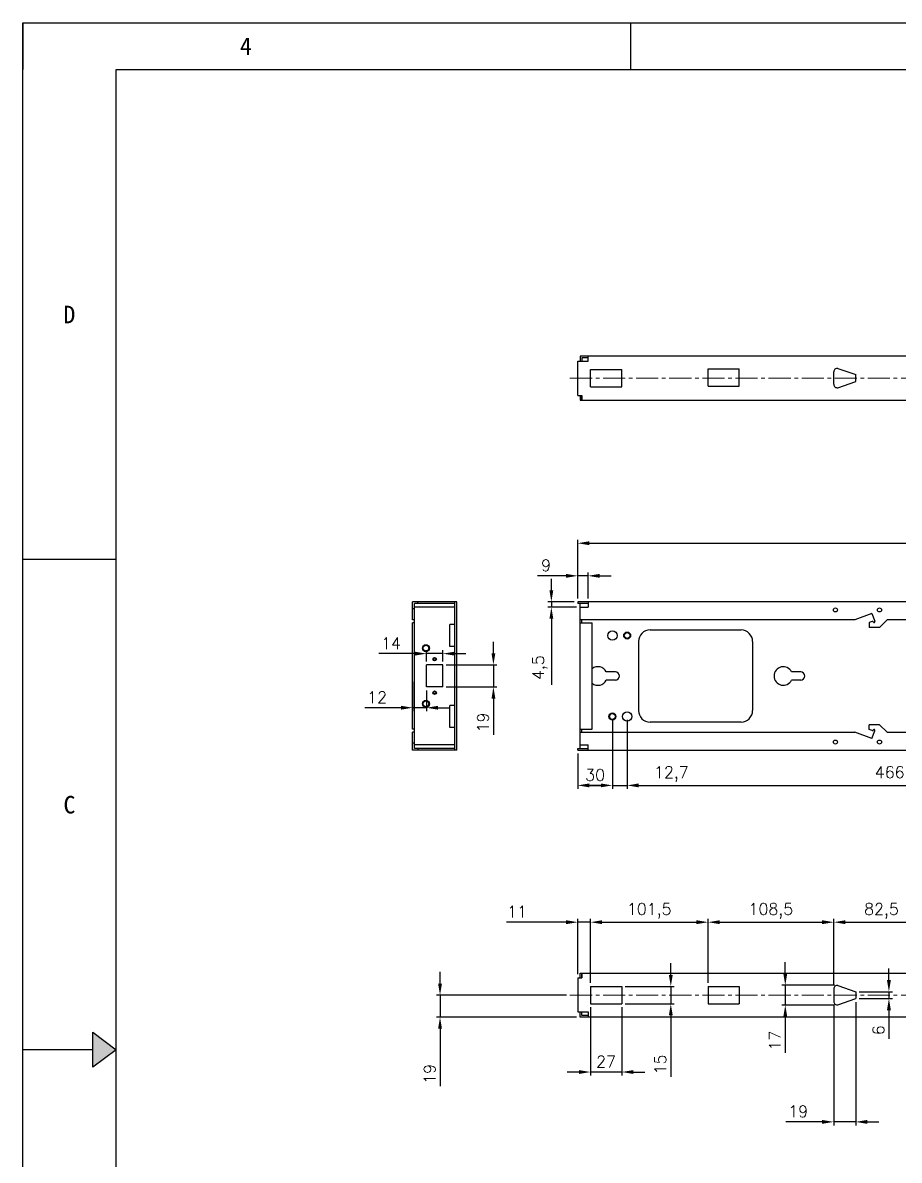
# Model space of a CAD drawing. Header units: millimetres. Extents: x 25928 to 50356, y -44172 to 20163.
# Drawn here: x 31567 to 32324, y 18430 to 19412 of the extents above; entities that cross this region are included whole.
import ezdxf
from ezdxf.enums import TextEntityAlignment as Align

# ---------------------------------------------------------------- set-up
doc = ezdxf.new("R2010")
doc.units = ezdxf.units.MM
doc.linetypes.add('CENTER2', pattern=[28.575, 19.05, -3.175, 3.175, -3.175])
doc.linetypes.add('DOT', pattern=[0.25, 0, -0.25])
doc.layers.add('cen', color=1, linetype='CENTER2', lineweight=9)
doc.layers.add('dim', color=2, linetype='Continuous', lineweight=9)
doc.layers.add('print', color=30, linetype='Continuous')
doc.styles.add('Dartop', font='')
doc.styles.get("Standard").update_dxf_attribs({"font": 'txt', "bigfont": 'gbcbig.shx'})
doc.styles.get('Dartop').set_extended_font_data('FangSong_GB2312')
doc.dimstyles.new('2-small', dxfattribs={"dimtxt": 10, "dimasz": 10, "dimexe": 3, "dimexo": 3, "dimgap": 4, "dimtad": 1, "dimtxsty": 'Standard', "dimcen": 5, "dimadec": 0, "dimazin": 0, "dimtfac": 1, "dimtmove": 0, "dimatfit": 3, "dimfxl": 0, "dimarcsym": 0})

# ---------------------------------------------------------------- blocks, each defined once
blk = doc.blocks.new('*U241')
at = {"color": 254, "linetype": 'Continuous', "extrusion": (0, 0, -1)}
for points in [[(-0.833, 11), (-0.75, 10.812), (-0.75, 11.188)], [(-0.833, 11), (-0.75, 11.188), (-1, 11)], [(-0.833, 11), (-1, 11), (-0.75, 10.812)]]:
    blk.add_solid(points, dxfattribs=at)
blk = doc.blocks.new('*D253')
at = {"layer": 'Defpoints', "color": 0}
for p in [(33086.04, 18962.42), (32046.04, 18911.81), (33086.04, 18911.81)]:
    blk.add_point(p, dxfattribs=at)
at = {"layer": 'dim', "color": 0, "lineweight": -2}
for p, q in [((32046.04, 18914.81), (32046.04, 18965.42)), ((32056.04, 18962.42), (33076.04, 18962.42)), ((33086.04, 18914.81), (33086.04, 18965.42))]:
    blk.add_line(p, q, dxfattribs=at)
at = {"layer": 'dim', "color": 0}
for points in [[(32056.04, 18964.09), (32056.04, 18960.76), (32046.04, 18962.42)], [(33076.04, 18964.09), (33076.04, 18960.76), (33086.04, 18962.42)]]:
    blk.add_solid(points, dxfattribs=at)
at = {"layer": 'dim', "color": 0, "insert": (32566.04, 18971.42), "char_height": 10, "attachment_point": 5}
blk.add_mtext('1040', dxfattribs=at)
blk = doc.blocks.new('*D257')
at = {"layer": 'Defpoints', "color": 0}
for p in [(32046.04, 18934.26), (32046.04, 18911.81), (32055.04, 18911.81)]:
    blk.add_point(p, dxfattribs=at)
at = {"layer": 'dim', "color": 0, "lineweight": -2}
for p, q in [((32046.04, 18914.81), (32046.04, 18937.26)), ((32055.04, 18914.81), (32055.04, 18937.26)), ((32036.04, 18934.26), (32011.37, 18934.26)), ((32055.04, 18934.26), (32046.04, 18934.26)), ((32065.04, 18934.26), (32075.04, 18934.26))]:
    blk.add_line(p, q, dxfattribs=at)
at = {"layer": 'dim', "color": 0}
for points in [[(32036.04, 18935.93), (32036.04, 18932.59), (32046.04, 18934.26)], [(32065.04, 18935.93), (32065.04, 18932.59), (32055.04, 18934.26)]]:
    blk.add_solid(points, dxfattribs=at)
at = {"layer": 'dim', "color": 0, "insert": (32018.7, 18943.26), "char_height": 10, "attachment_point": 5}
blk.add_mtext('9', dxfattribs=at)
blk = doc.blocks.new('*D258')
at = {"layer": 'Defpoints', "color": 0}
for p in [(32023.3, 18911.81), (32046.04, 18911.81), (32048.04, 18907.31)]:
    blk.add_point(p, dxfattribs=at)
at = {"layer": 'dim', "color": 0, "lineweight": -2}
for p, q in [((32023.3, 18921.81), (32023.3, 18931.81)), ((32043.04, 18911.81), (32020.3, 18911.81)), ((32045.04, 18907.31), (32020.3, 18907.31)), ((32023.3, 18911.81), (32023.3, 18907.31)), ((32023.3, 18897.31), (32023.3, 18840.15))]:
    blk.add_line(p, q, dxfattribs=at)
at = {"layer": 'dim', "color": 0}
for points in [[(32021.64, 18921.81), (32024.97, 18921.81), (32023.3, 18911.81)], [(32021.64, 18897.31), (32024.97, 18897.31), (32023.3, 18907.31)]]:
    blk.add_solid(points, dxfattribs=at)
at = {"layer": 'dim', "color": 0, "insert": (32013.47, 18854.98), "char_height": 10, "attachment_point": 5, "rotation": 90}
blk.add_mtext('4,5', dxfattribs=at)
blk = doc.blocks.new('*D266')
at = {"layer": 'Defpoints', "color": 0}
for p in [(31915.56, 18867.1), (31915.56, 18857.38), (31929.56, 18857.38)]:
    blk.add_point(p, dxfattribs=at)
at = {"layer": 'dim', "color": 0, "lineweight": -2}
for p, q in [((31915.56, 18860.38), (31915.56, 18870.1)), ((31929.56, 18860.38), (31929.56, 18870.1)), ((31905.56, 18867.1), (31874.23, 18867.1)), ((31929.56, 18867.1), (31915.56, 18867.1)), ((31939.56, 18867.1), (31949.56, 18867.1))]:
    blk.add_line(p, q, dxfattribs=at)
at = {"layer": 'dim', "color": 0}
for points in [[(31905.56, 18868.77), (31905.56, 18865.44), (31915.56, 18867.1)], [(31939.56, 18868.77), (31939.56, 18865.44), (31929.56, 18867.1)]]:
    blk.add_solid(points, dxfattribs=at)
at = {"layer": 'dim', "color": 0, "insert": (31884.89, 18876.1), "char_height": 10, "attachment_point": 5}
blk.add_mtext('14', dxfattribs=at)
blk = doc.blocks.new('*D267')
at = {"layer": 'Defpoints', "color": 0}
for p in [(31929.56, 18857.38), (31929.56, 18838.38), (31973.29, 18838.38)]:
    blk.add_point(p, dxfattribs=at)
at = {"layer": 'dim', "color": 0, "lineweight": -2}
for p, q in [((31973.29, 18867.38), (31973.29, 18877.38)), ((31932.56, 18857.38), (31976.29, 18857.38)), ((31973.29, 18857.38), (31973.29, 18838.38)), ((31932.56, 18838.38), (31976.29, 18838.38)), ((31973.29, 18828.38), (31973.29, 18797.05))]:
    blk.add_line(p, q, dxfattribs=at)
at = {"layer": 'dim', "color": 0}
for points in [[(31971.63, 18867.38), (31974.96, 18867.38), (31973.29, 18857.38)], [(31971.63, 18828.38), (31974.96, 18828.38), (31973.29, 18838.38)]]:
    blk.add_solid(points, dxfattribs=at)
at = {"layer": 'dim', "color": 0, "insert": (31964.29, 18807.71), "char_height": 10, "attachment_point": 5, "rotation": 90}
blk.add_mtext('19', dxfattribs=at)
blk = doc.blocks.new('*D268')
at = {"layer": 'Defpoints', "color": 0}
for p in [(31903.56, 18845.81), (31915.56, 18838.38), (31903.56, 18820.42)]:
    blk.add_point(p, dxfattribs=at)
at = {"layer": 'dim', "color": 0, "lineweight": -2}
for p, q in [((31903.56, 18842.81), (31903.56, 18817.42)), ((31915.56, 18835.38), (31915.56, 18817.42)), ((31893.56, 18820.42), (31862.23, 18820.42)), ((31915.56, 18820.42), (31903.56, 18820.42)), ((31925.56, 18820.42), (31935.56, 18820.42))]:
    blk.add_line(p, q, dxfattribs=at)
at = {"layer": 'dim', "color": 0}
for points in [[(31893.56, 18822.09), (31893.56, 18818.76), (31903.56, 18820.42)], [(31925.56, 18822.09), (31925.56, 18818.76), (31915.56, 18820.42)]]:
    blk.add_solid(points, dxfattribs=at)
at = {"layer": 'dim', "color": 0, "insert": (31872.9, 18829.42), "char_height": 10, "attachment_point": 5}
blk.add_mtext('12', dxfattribs=at)
blk = doc.blocks.new('*D269')
at = {"layer": 'Defpoints', "color": 0}
for p in [(32039.38, 18572.39), (31927.21, 18553.39), (32048.04, 18553.39)]:
    blk.add_point(p, dxfattribs=at)
at = {"layer": 'dim', "color": 0, "lineweight": -2}
for p, q in [((31927.21, 18582.39), (31927.21, 18592.39)), ((32036.38, 18572.39), (31924.21, 18572.39)), ((31927.21, 18572.39), (31927.21, 18553.39)), ((32045.04, 18553.39), (31924.21, 18553.39)), ((31927.21, 18543.39), (31927.21, 18493.72))]:
    blk.add_line(p, q, dxfattribs=at)
at = {"layer": 'dim', "color": 0}
for points in [[(31925.54, 18582.39), (31928.88, 18582.39), (31927.21, 18572.39)], [(31925.54, 18543.39), (31928.88, 18543.39), (31927.21, 18553.39)]]:
    blk.add_solid(points, dxfattribs=at)
at = {"layer": 'dim', "color": 0, "insert": (31918.21, 18504.39), "char_height": 10, "attachment_point": 5, "rotation": 90}
blk.add_mtext('19', dxfattribs=at)
blk = doc.blocks.new('*D270')
at = {"layer": 'Defpoints', "color": 0}
for p in [(32057.04, 18635.35), (32046.04, 18587.39), (32057.04, 18579.89)]:
    blk.add_point(p, dxfattribs=at)
at = {"layer": 'dim', "color": 0, "lineweight": -2}
for p, q in [((32036.04, 18635.35), (31984.7, 18635.35)), ((32046.04, 18590.39), (32046.04, 18638.35)), ((32057.04, 18635.35), (32046.04, 18635.35)), ((32057.04, 18582.89), (32057.04, 18638.35)), ((32067.04, 18635.35), (32077.04, 18635.35))]:
    blk.add_line(p, q, dxfattribs=at)
at = {"layer": 'dim', "color": 0}
for points in [[(32036.04, 18637.01), (32036.04, 18633.68), (32046.04, 18635.35)], [(32067.04, 18637.01), (32067.04, 18633.68), (32057.04, 18635.35)]]:
    blk.add_solid(points, dxfattribs=at)
at = {"layer": 'dim', "color": 0, "insert": (31993.7, 18644.35), "char_height": 10, "attachment_point": 5}
blk.add_mtext('11', dxfattribs=at)
blk = doc.blocks.new('*D271')
at = {"layer": 'Defpoints', "color": 0}
for p in [(32158.54, 18635.35), (32057.04, 18579.89), (32158.54, 18579.89)]:
    blk.add_point(p, dxfattribs=at)
at = {"layer": 'dim', "color": 0, "lineweight": -2}
for p, q in [((32057.04, 18582.89), (32057.04, 18638.35)), ((32067.04, 18635.35), (32148.54, 18635.35)), ((32158.54, 18582.89), (32158.54, 18638.35))]:
    blk.add_line(p, q, dxfattribs=at)
at = {"layer": 'dim', "color": 0}
for points in [[(32067.04, 18637.01), (32067.04, 18633.68), (32057.04, 18635.35)], [(32148.54, 18637.01), (32148.54, 18633.68), (32158.54, 18635.35)]]:
    blk.add_solid(points, dxfattribs=at)
at = {"layer": 'dim', "color": 0, "insert": (32107.79, 18645.18), "char_height": 10, "attachment_point": 5}
blk.add_mtext('101,5', dxfattribs=at)
blk = doc.blocks.new('*D272')
at = {"layer": 'Defpoints', "color": 0}
for p in [(32267.04, 18635.35), (32158.54, 18579.89), (32267.04, 18577.71)]:
    blk.add_point(p, dxfattribs=at)
at = {"layer": 'dim', "color": 0, "lineweight": -2}
for p, q in [((32158.54, 18582.89), (32158.54, 18638.35)), ((32168.54, 18635.35), (32257.04, 18635.35)), ((32267.04, 18580.71), (32267.04, 18638.35))]:
    blk.add_line(p, q, dxfattribs=at)
at = {"layer": 'dim', "color": 0}
for points in [[(32168.54, 18637.01), (32168.54, 18633.68), (32158.54, 18635.35)], [(32257.04, 18637.01), (32257.04, 18633.68), (32267.04, 18635.35)]]:
    blk.add_solid(points, dxfattribs=at)
at = {"layer": 'dim', "color": 0, "insert": (32212.79, 18645.18), "char_height": 10, "attachment_point": 5}
blk.add_mtext('108,5', dxfattribs=at)
blk = doc.blocks.new('*D273')
at = {"layer": 'Defpoints', "color": 0}
for p in [(32057.04, 18564.89), (32084.04, 18564.89), (32057.04, 18506.04)]:
    blk.add_point(p, dxfattribs=at)
at = {"layer": 'dim', "color": 0, "lineweight": -2}
for p, q in [((32057.04, 18561.89), (32057.04, 18503.04)), ((32084.04, 18561.89), (32084.04, 18503.04)), ((32047.04, 18506.04), (32037.04, 18506.04)), ((32084.04, 18506.04), (32057.04, 18506.04)), ((32094.04, 18506.04), (32104.04, 18506.04))]:
    blk.add_line(p, q, dxfattribs=at)
at = {"layer": 'dim', "color": 0}
for points in [[(32047.04, 18507.71), (32047.04, 18504.38), (32057.04, 18506.04)], [(32094.04, 18507.71), (32094.04, 18504.38), (32084.04, 18506.04)]]:
    blk.add_solid(points, dxfattribs=at)
at = {"layer": 'dim', "color": 0, "insert": (32070.54, 18515.04), "char_height": 10, "attachment_point": 5}
blk.add_mtext('27', dxfattribs=at)
blk = doc.blocks.new('*D274')
at = {"layer": 'Defpoints', "color": 0}
for p in [(32084.04, 18579.89), (32084.04, 18564.89), (32126.42, 18564.89)]:
    blk.add_point(p, dxfattribs=at)
at = {"layer": 'dim', "color": 0, "lineweight": -2}
for p, q in [((32126.42, 18589.89), (32126.42, 18599.89)), ((32087.04, 18579.89), (32129.42, 18579.89)), ((32126.42, 18579.89), (32126.42, 18564.89)), ((32087.04, 18564.89), (32129.42, 18564.89)), ((32126.42, 18554.89), (32126.42, 18501.89))]:
    blk.add_line(p, q, dxfattribs=at)
at = {"layer": 'dim', "color": 0}
for points in [[(32124.75, 18589.89), (32128.09, 18589.89), (32126.42, 18579.89)], [(32124.75, 18554.89), (32128.09, 18554.89), (32126.42, 18564.89)]]:
    blk.add_solid(points, dxfattribs=at)
at = {"layer": 'dim', "color": 0, "insert": (32117.42, 18512.55), "char_height": 10, "attachment_point": 5, "rotation": 90}
blk.add_mtext('15', dxfattribs=at)
blk = doc.blocks.new('*D275')
at = {"layer": 'Defpoints', "color": 0}
for p in [(32349.54, 18635.35), (32267.04, 18577.71), (32349.54, 18579.89)]:
    blk.add_point(p, dxfattribs=at)
at = {"layer": 'dim', "color": 0, "lineweight": -2}
for p, q in [((32267.04, 18580.71), (32267.04, 18638.35)), ((32277.04, 18635.35), (32339.54, 18635.35)), ((32349.54, 18582.89), (32349.54, 18638.35))]:
    blk.add_line(p, q, dxfattribs=at)
at = {"layer": 'dim', "color": 0}
for points in [[(32277.04, 18637.01), (32277.04, 18633.68), (32267.04, 18635.35)], [(32339.54, 18637.01), (32339.54, 18633.68), (32349.54, 18635.35)]]:
    blk.add_solid(points, dxfattribs=at)
at = {"layer": 'dim', "color": 0, "insert": (32308.29, 18645.18), "char_height": 10, "attachment_point": 5}
blk.add_mtext('82,5', dxfattribs=at)
blk = doc.blocks.new('*D246')
at = {"layer": 'Defpoints', "color": 0}
for p in [(32270.64, 18580.89), (32225.21, 18563.88), (32270.64, 18563.88)]:
    blk.add_point(p, dxfattribs=at)
at = {"layer": 'dim', "color": 0, "lineweight": -2}
for p, q in [((32225.21, 18590.89), (32225.21, 18600.89)), ((32267.64, 18580.89), (32222.21, 18580.89)), ((32225.21, 18580.89), (32225.21, 18563.88)), ((32267.64, 18563.88), (32222.21, 18563.88)), ((32225.21, 18553.88), (32225.21, 18522.55))]:
    blk.add_line(p, q, dxfattribs=at)
at = {"layer": 'dim', "color": 0}
for points in [[(32223.55, 18590.89), (32226.88, 18590.89), (32225.21, 18580.89)], [(32223.55, 18553.88), (32226.88, 18553.88), (32225.21, 18563.88)]]:
    blk.add_solid(points, dxfattribs=at)
at = {"layer": 'dim', "color": 0, "insert": (32216.21, 18533.22), "char_height": 10, "attachment_point": 5, "rotation": 90}
blk.add_mtext('17', dxfattribs=at)
blk = doc.blocks.new('*D276')
at = {"layer": 'Defpoints', "color": 0}
for p in [(32286.04, 18575.39), (32286.04, 18569.39), (32314.69, 18569.39)]:
    blk.add_point(p, dxfattribs=at)
at = {"layer": 'dim', "color": 0, "lineweight": -2}
for p, q in [((32314.69, 18585.39), (32314.69, 18595.39)), ((32289.04, 18575.39), (32317.69, 18575.39)), ((32314.69, 18575.39), (32314.69, 18569.39)), ((32289.04, 18569.39), (32317.69, 18569.39)), ((32314.69, 18559.39), (32314.69, 18534.72))]:
    blk.add_line(p, q, dxfattribs=at)
at = {"layer": 'dim', "color": 0}
for points in [[(32313.02, 18585.39), (32316.36, 18585.39), (32314.69, 18575.39)], [(32313.02, 18559.39), (32316.36, 18559.39), (32314.69, 18569.39)]]:
    blk.add_solid(points, dxfattribs=at)
at = {"layer": 'dim', "color": 0, "insert": (32305.69, 18542.05), "char_height": 10, "attachment_point": 5, "rotation": 90}
blk.add_mtext('6', dxfattribs=at)
blk = doc.blocks.new('*D277')
at = {"layer": 'Defpoints', "color": 0}
for p in [(32267.04, 18567.06), (32286.04, 18569.39), (32267.04, 18463.01)]:
    blk.add_point(p, dxfattribs=at)
at = {"layer": 'dim', "color": 0, "lineweight": -2}
for p, q in [((32267.04, 18564.06), (32267.04, 18460.01)), ((32286.04, 18566.39), (32286.04, 18460.01)), ((32257.04, 18463.01), (32225.7, 18463.01)), ((32286.04, 18463.01), (32267.04, 18463.01)), ((32296.04, 18463.01), (32306.04, 18463.01))]:
    blk.add_line(p, q, dxfattribs=at)
at = {"layer": 'dim', "color": 0}
for points in [[(32257.04, 18464.68), (32257.04, 18461.34), (32267.04, 18463.01)], [(32296.04, 18464.68), (32296.04, 18461.34), (32286.04, 18463.01)]]:
    blk.add_solid(points, dxfattribs=at)
at = {"layer": 'dim', "color": 0, "insert": (32236.37, 18472.01), "char_height": 10, "attachment_point": 5}
blk.add_mtext('19', dxfattribs=at)
blk = doc.blocks.new('*D314')
at = {"layer": 'Defpoints', "color": 0}
for p in [(32076.04, 18812.89), (32046.04, 18783.81), (32076.04, 18753.41)]:
    blk.add_point(p, dxfattribs=at)
at = {"layer": 'dim', "color": 0, "lineweight": -2}
for p, q in [((32076.04, 18809.89), (32076.04, 18750.41)), ((32046.04, 18780.81), (32046.04, 18750.41)), ((32056.04, 18753.41), (32066.04, 18753.41))]:
    blk.add_line(p, q, dxfattribs=at)
at = {"layer": 'dim', "color": 0}
for points in [[(32056.04, 18755.08), (32056.04, 18751.74), (32046.04, 18753.41)], [(32066.04, 18755.08), (32066.04, 18751.74), (32076.04, 18753.41)]]:
    blk.add_solid(points, dxfattribs=at)
at = {"layer": 'dim', "color": 0, "insert": (32061.04, 18762.41), "char_height": 10, "attachment_point": 5}
blk.add_mtext('30', dxfattribs=at)
blk = doc.blocks.new('*D315')
at = {"layer": 'Defpoints', "color": 0}
for p in [(32076.04, 18812.89), (32088.74, 18812.89), (32088.74, 18753.41)]:
    blk.add_point(p, dxfattribs=at)
at = {"layer": 'dim', "color": 0, "lineweight": -2}
for p, q in [((32076.04, 18809.89), (32076.04, 18750.41)), ((32088.74, 18809.89), (32088.74, 18750.41)), ((32066.04, 18753.41), (32056.04, 18753.41)), ((32076.04, 18753.41), (32088.74, 18753.41)), ((32098.74, 18753.41), (32145.07, 18753.41))]:
    blk.add_line(p, q, dxfattribs=at)
at = {"layer": 'dim', "color": 0}
for points in [[(32066.04, 18755.08), (32066.04, 18751.74), (32076.04, 18753.41)], [(32098.74, 18755.08), (32098.74, 18751.74), (32088.74, 18753.41)]]:
    blk.add_solid(points, dxfattribs=at)
at = {"layer": 'dim', "color": 0, "insert": (32126.9, 18763.24), "char_height": 10, "attachment_point": 5}
blk.add_mtext('12,7', dxfattribs=at)
blk = doc.blocks.new('*D316')
at = {"layer": 'Defpoints', "color": 0}
for p in [(32088.74, 18812.89), (32554.84, 18812.87), (32554.84, 18753.41)]:
    blk.add_point(p, dxfattribs=at)
at = {"layer": 'dim', "color": 0, "lineweight": -2}
for p, q in [((32088.74, 18809.89), (32088.74, 18750.41)), ((32554.84, 18809.87), (32554.84, 18750.41)), ((32098.74, 18753.41), (32544.84, 18753.41))]:
    blk.add_line(p, q, dxfattribs=at)
at = {"layer": 'dim', "color": 0}
for points in [[(32098.74, 18755.08), (32098.74, 18751.74), (32088.74, 18753.41)], [(32544.84, 18755.08), (32544.84, 18751.74), (32554.84, 18753.41)]]:
    blk.add_solid(points, dxfattribs=at)
at = {"layer": 'dim', "color": 0, "insert": (32321.79, 18763.24), "char_height": 10, "attachment_point": 5}
blk.add_mtext('466,1', dxfattribs=at)

msp = doc.modelspace()

# ---------------------------------------------------------------- linework, layer by layer
at = {"color": 0, "linetype": 'DOT'}
for p, q in [((31566.987, 19411.584), (34086.16, 19411.584)), ((31566.987, 17679.197), (31566.987, 19371.296))]:
    msp.add_line(p, q, dxfattribs=at)
at = {"color": 0}
for p, q in [((31566.987, 19411.584), (31566.987, 19371.296)), ((32091.901, 19371.296), (32091.901, 19411.584)), ((31647.563, 17679.197), (31647.563, 19371.296)), ((31647.563, 19371.296), (34045.872, 19371.296)), ((31647.563, 18948.271), (31566.987, 18948.271)), ((31627.419, 18525.247), (31566.987, 18525.247))]:
    msp.add_line(p, q, dxfattribs=at)
for p, q in [((33086.038, 19123.908), (32048.038, 19123.908)), ((32048.038, 19123.908), (32048.038, 19119.408)), ((32055.038, 19119.408), (32055.038, 19123.908)), ((32055.038, 19119.408), (32055.038, 19123.908)), ((32046.038, 19119.408), (32055.038, 19119.408)), ((32046.038, 19089.908), (32046.038, 19119.408)), ((32055.038, 19122.408), (32049.538, 19122.408)), ((32049.538, 19122.408), (32049.538, 19119.408)), ((32057.038, 19112.408), (32084.038, 19112.408)), ((32057.038, 19097.408), (32057.038, 19112.408)), ((32084.038, 19097.408), (32084.038, 19112.408)), ((32158.538, 19112.908), (32185.538, 19112.908)), ((32158.538, 19097.908), (32158.538, 19112.908)), ((32185.538, 19097.908), (32185.538, 19112.908)), ((32267.038, 19099.581), (32267.038, 19110.236)), ((32270.637, 19113.175), (32286.038, 19107.908)), ((32286.038, 19101.908), (32286.038, 19107.908)), ((32057.038, 19097.408), (32084.038, 19097.408)), ((32158.538, 19097.908), (32185.538, 19097.908)), ((32270.637, 19096.641), (32286.038, 19101.908)), ((32046.038, 19089.908), (32049.538, 19089.908)), ((32048.038, 19089.908), (32048.038, 19085.908)), ((32048.038, 19085.908), (33086.038, 19085.908)), ((32049.538, 19085.908), (32049.538, 19089.908)), ((32049.538, 19085.908), (32049.538, 19089.908)), ((32049.538, 19089.908), (32049.538, 19085.908)), ((31903.565, 18896.315), (31903.565, 18911.815)), ((31941.565, 18911.815), (31903.565, 18911.815)), ((31905.065, 18893.815), (31905.065, 18910.315)), ((31940.065, 18910.315), (31905.065, 18910.315)), ((31940.065, 18907.315), (31905.065, 18907.315)), ((31908.065, 18910.315), (31908.065, 18911.815)), ((31940.065, 18783.815), (31940.065, 18911.815)), ((31940.065, 18907.315), (31940.065, 18910.315)), ((31941.565, 18783.815), (31941.565, 18911.815)), ((33086.038, 18911.815), (32046.038, 18911.815)), ((32046.038, 18911.815), (32046.038, 18910.315)), ((32055.038, 18910.315), (32046.038, 18910.315)), ((32048.038, 18785.315), (32048.038, 18910.315)), ((32048.038, 18907.315), (32055.038, 18907.315)), ((32055.038, 18911.815), (32055.038, 18907.315)), ((31905.065, 18905.815), (31903.565, 18905.815)), ((32300.038, 18901.815), (32285.371, 18896.315)), ((32300.038, 18901.815), (32302.583, 18895.027)), ((31905.065, 18896.315), (31903.565, 18896.315)), ((31903.565, 18801.815), (31903.565, 18893.815)), ((31905.065, 18893.815), (31903.565, 18893.815)), ((31905.065, 18801.815), (31905.065, 18893.815)), ((31935.565, 18873.215), (31935.565, 18892.315)), ((31940.065, 18892.315), (31935.565, 18892.315)), ((31940.065, 18873.215), (31940.065, 18892.315)), ((32285.371, 18896.315), (32048.038, 18896.315)), ((32048.038, 18893.815), (32058.538, 18893.815)), ((32049.538, 18893.815), (32049.538, 18896.315)), ((32058.538, 18801.815), (32058.538, 18893.815)), ((32300.213, 18894.939), (32297.538, 18893.935)), ((32297.538, 18893.935), (32297.538, 18889.815)), ((32306.538, 18889.815), (32297.538, 18889.815)), ((32306.538, 18889.815), (32313.038, 18896.315)), ((32582.538, 18896.315), (32313.038, 18896.315)), ((32108.538, 18887.565), (32187.038, 18887.565)), ((31940.065, 18873.215), (31935.565, 18873.215)), ((32098.538, 18877.565), (32098.538, 18818.065)), ((32197.038, 18877.565), (32197.038, 18818.065)), ((31915.561, 18838.381), (31915.561, 18857.381)), ((31929.563, 18857.381), (31915.561, 18857.381)), ((31929.563, 18838.381), (31929.563, 18857.381)), ((32078.538, 18851.315), (32070.732, 18851.315)), ((32238.538, 18851.315), (32230.732, 18851.315)), ((32078.538, 18844.315), (32070.732, 18844.315)), ((32238.538, 18844.315), (32230.732, 18844.315)), ((31929.563, 18838.381), (31915.561, 18838.381)), ((31935.565, 18803.315), (31935.565, 18822.415)), ((31940.065, 18822.415), (31935.565, 18822.415)), ((31940.065, 18803.315), (31940.065, 18822.415)), ((31905.065, 18801.815), (31903.565, 18801.815)), ((31903.565, 18783.815), (31903.565, 18799.315)), ((31905.065, 18799.315), (31903.565, 18799.315)), ((31905.065, 18785.315), (31905.065, 18801.815)), ((31940.065, 18803.315), (31935.565, 18803.315)), ((32048.038, 18801.815), (32058.538, 18801.815)), ((32048.038, 18799.315), (32285.371, 18799.315)), ((32049.538, 18799.315), (32049.538, 18801.815)), ((32187.038, 18808.065), (32108.538, 18808.065)), ((32300.038, 18793.815), (32285.371, 18799.315)), ((32297.538, 18801.694), (32297.538, 18805.815)), ((32306.538, 18805.815), (32297.538, 18805.815)), ((32300.213, 18800.691), (32297.538, 18801.694)), ((32300.038, 18793.815), (32302.583, 18800.603)), ((32306.538, 18805.815), (32313.038, 18799.315)), ((32313.038, 18799.315), (32582.538, 18799.315)), ((31905.065, 18789.815), (31903.565, 18789.815)), ((31941.565, 18783.815), (31903.565, 18783.815)), ((31940.065, 18788.315), (31905.065, 18788.315)), ((31940.065, 18785.315), (31905.065, 18785.315)), ((31908.065, 18785.315), (31908.065, 18783.815)), ((31940.065, 18785.315), (31940.065, 18788.315)), ((32046.038, 18785.315), (32055.038, 18785.315)), ((32046.038, 18783.815), (32046.038, 18785.315)), ((32046.038, 18783.815), (33086.038, 18783.815)), ((32048.038, 18788.315), (32055.038, 18788.315)), ((32055.038, 18783.815), (32055.038, 18788.315)), ((32046.038, 18587.386), (32049.538, 18587.386)), ((32046.038, 18587.386), (32046.038, 18557.886)), ((32048.038, 18591.386), (33086.038, 18591.386)), ((32048.038, 18587.386), (32048.038, 18591.386)), ((32049.538, 18591.386), (32049.538, 18587.386)), ((32049.538, 18587.386), (32049.538, 18591.386)), ((32057.038, 18579.886), (32084.038, 18579.886)), ((32057.038, 18579.886), (32057.038, 18564.886)), ((32084.038, 18579.886), (32084.038, 18564.886)), ((32158.538, 18579.886), (32185.538, 18579.886)), ((32158.538, 18579.886), (32158.538, 18564.886)), ((32185.538, 18579.886), (32185.538, 18564.886)), ((32267.038, 18577.713), (32267.038, 18567.058)), ((32270.637, 18580.652), (32286.038, 18575.386)), ((32286.038, 18575.386), (32286.038, 18569.386)), ((32057.038, 18564.886), (32084.038, 18564.886)), ((32158.538, 18564.886), (32185.538, 18564.886)), ((32270.637, 18564.119), (32286.038, 18569.386)), ((32046.038, 18557.886), (32055.038, 18557.886)), ((32048.038, 18553.386), (32048.038, 18557.886)), ((32049.538, 18554.886), (32049.538, 18557.886)), ((32055.038, 18554.886), (32049.538, 18554.886)), ((32055.038, 18557.886), (32055.038, 18553.386)), ((33086.038, 18553.386), (32048.038, 18553.386))]:
    msp.add_line(p, q)
msp.add_lwpolyline([(31647.563, 18525.247), (31627.419, 18510.139), (31627.419, 18540.355), (31647.563, 18525.247)], close=True, dxfattribs=at)
for centre, radius in [((32268.538, 18904.815), 1.75), ((32306.538, 18904.815), 1.75), ((32076.038, 18882.74), 4), ((32088.738, 18882.74), 3), ((32088.738, 18882.74), 2.5), ((31915.065, 18871.815), 3), ((31915.065, 18871.815), 2.5), ((31922.562, 18862.381), 1.5), ((31922.562, 18862.381), 1), ((31922.562, 18833.381), 1.5), ((31922.562, 18833.381), 1), ((31915.065, 18823.815), 3), ((31915.065, 18823.815), 2.5), ((32076.038, 18812.89), 3), ((32076.038, 18812.89), 2.5), ((32088.738, 18812.89), 4), ((32268.538, 18790.815), 1.75), ((32306.538, 18790.815), 1.75)]:
    msp.add_circle(centre, radius)
for centre, radius, start, end in [((32270.038, 19110.236), 3, 78.486169, 180), ((32270.038, 19099.581), 3, 180, 281.513831), ((32300.477, 18894.237), 0.75, 20.556045, 110.556045), ((32301.881, 18894.763), 0.75, 200.556045, 20.556045), ((32108.538, 18877.565), 10, 90, 180), ((32187.038, 18877.565), 10, 0, 90), ((32063.538, 18847.815), 8, 25.94448, 128.682187), ((32078.538, 18847.815), 3.5, 270, 90), ((32223.538, 18847.815), 8, 25.94448, 334.05552), ((32238.538, 18847.815), 3.5, 270, 90), ((32063.538, 18847.815), 8, 231.317813, 334.05552), ((32108.538, 18818.065), 10, 180, 270), ((32187.038, 18818.065), 10, 270, 0), ((32300.477, 18801.393), 0.75, 249.443955, 339.443955), ((32301.881, 18800.867), 0.75, 339.443955, 159.443955), ((32270.038, 18577.713), 3, 78.486169, 180), ((32270.038, 18567.058), 3, 180, 281.513831)]:
    msp.add_arc(centre, radius, start, end)
at = {"layer": 'cen'}
for p, q in [((32039.379, 19104.908), (33091.45, 19104.908)), ((32039.379, 18572.386), (33091.45, 18572.386))]:
    msp.add_line(p, q, dxfattribs=at)
at = {"layer": 'print'}
msp.add_lwpolyline([(31566.987, 19411.584), (34126.448, 19411.584), (34126.448, 17638.909), (31566.987, 17638.909)], close=True, dxfattribs=at)

# ---------------------------------------------------------------- block references
at = {"color": 0, "linetype": 'Continuous', "xscale": 80.57610619627711, "yscale": 80.57610619687368, "zscale": 80.57610619687446}
msp.add_blockref('*U241', (31566.987, 17638.909), dxfattribs=at)

# ---------------------------------------------------------------- texts
at = {"color": 0, "style": 'Dartop'}
for s, p in [('4', (31759.525, 19391.44)), ('D', (31607.275, 19159.783)), ('C', (31607.275, 18736.759))]:
    msp.add_text(s, height=15.108, dxfattribs=at).set_placement(p, align=Align.MIDDLE_CENTER)

# ---------------------------------------------------------------- dimensions: what is measured, and where the dimension line sits
at = {"layer": 'dim'}
for base, p1, p2, picture, middle in [((33086.038, 18962.425), (32046.038, 18911.815), (33086.038, 18911.815), '*D253', (32566.038, 18962.425)), ((32057.038, 18635.345), (32046.038, 18587.386), (32057.038, 18579.886), '*D270', (31993.705, 18635.345))]:
    dim = msp.add_linear_dim(base=base, p1=p1, p2=p2, dimstyle='2-small', override={"dimpost": '\\X'}, dxfattribs=at)
    dim.commit()
    dim.dimension.update_dxf_attribs({"geometry": picture, "text_midpoint": middle, "dimtype": 160})
for base, p1, p2, picture, middle in [((32046.038, 18934.26), (32055.038, 18911.815), (32046.038, 18911.815), '*D257', (32018.705, 18943.26)), ((31915.561, 18867.104), (31929.563, 18857.381), (31915.561, 18857.381), '*D266', (31884.895, 18876.104)), ((31903.565, 18820.424), (31915.561, 18838.381), (31903.565, 18845.815), '*D268', (31872.898, 18829.424)), ((32076.038, 18753.412), (32046.038, 18783.815), (32076.038, 18812.89), '*D314', (32061.038, 18762.412)), ((32088.738, 18753.412), (32076.038, 18812.89), (32088.738, 18812.89), '*D315', (32126.905, 18763.245)), ((32554.838, 18753.412), (32088.738, 18812.89), (32554.838, 18812.872), '*D316', (32321.788, 18763.245)), ((32158.538, 18635.345), (32057.038, 18579.886), (32158.538, 18579.886), '*D271', (32107.788, 18645.179)), ((32267.038, 18635.345), (32158.538, 18579.886), (32267.038, 18577.713), '*D272', (32212.788, 18645.179)), ((32349.538, 18635.345), (32267.038, 18577.713), (32349.538, 18579.886), '*D275', (32308.288, 18645.179)), ((32057.038, 18506.044), (32084.038, 18564.886), (32057.038, 18564.886), '*D273', (32070.538, 18515.044)), ((32267.038, 18463.01), (32286.038, 18569.386), (32267.038, 18567.058), '*D277', (32236.371, 18472.01))]:
    dim = msp.add_linear_dim(base=base, p1=p1, p2=p2, dimstyle='2-small', override={"dimpost": '\\X'}, dxfattribs=at)
    dim.commit()
    dim.dimension.update_dxf_attribs({"geometry": picture, "text_midpoint": middle})
for base, p1, p2, picture, middle in [((32023.303, 18911.815), (32048.038, 18907.315), (32046.038, 18911.815), '*D258', (32023.303, 18854.982)), ((32126.418, 18564.886), (32084.038, 18579.886), (32084.038, 18564.886), '*D274', (32126.418, 18512.552)), ((31927.211, 18553.386), (32039.379, 18572.386), (32048.038, 18553.386), '*D269', (31927.211, 18504.386))]:
    dim = msp.add_linear_dim(base=base, p1=p1, p2=p2, angle=90, dimstyle='2-small', override={"dimpost": '\\X'}, dxfattribs=at)
    dim.commit()
    dim.dimension.update_dxf_attribs({"geometry": picture, "text_midpoint": middle, "dimtype": 160})
for base, p1, p2, picture, middle in [((31973.295, 18838.381), (31929.563, 18857.381), (31929.563, 18838.381), '*D267', (31964.295, 18807.714)), ((32225.214, 18563.884), (32270.637, 18580.887), (32270.637, 18563.884), '*D246', (32216.214, 18533.217)), ((32314.691, 18569.386), (32286.038, 18575.386), (32286.038, 18569.386), '*D276', (32305.691, 18542.052))]:
    dim = msp.add_linear_dim(base=base, p1=p1, p2=p2, angle=90, dimstyle='2-small', override={"dimpost": '\\X'}, dxfattribs=at)
    dim.commit()
    dim.dimension.update_dxf_attribs({"geometry": picture, "text_midpoint": middle})

doc.saveas('drawing.dxf')
